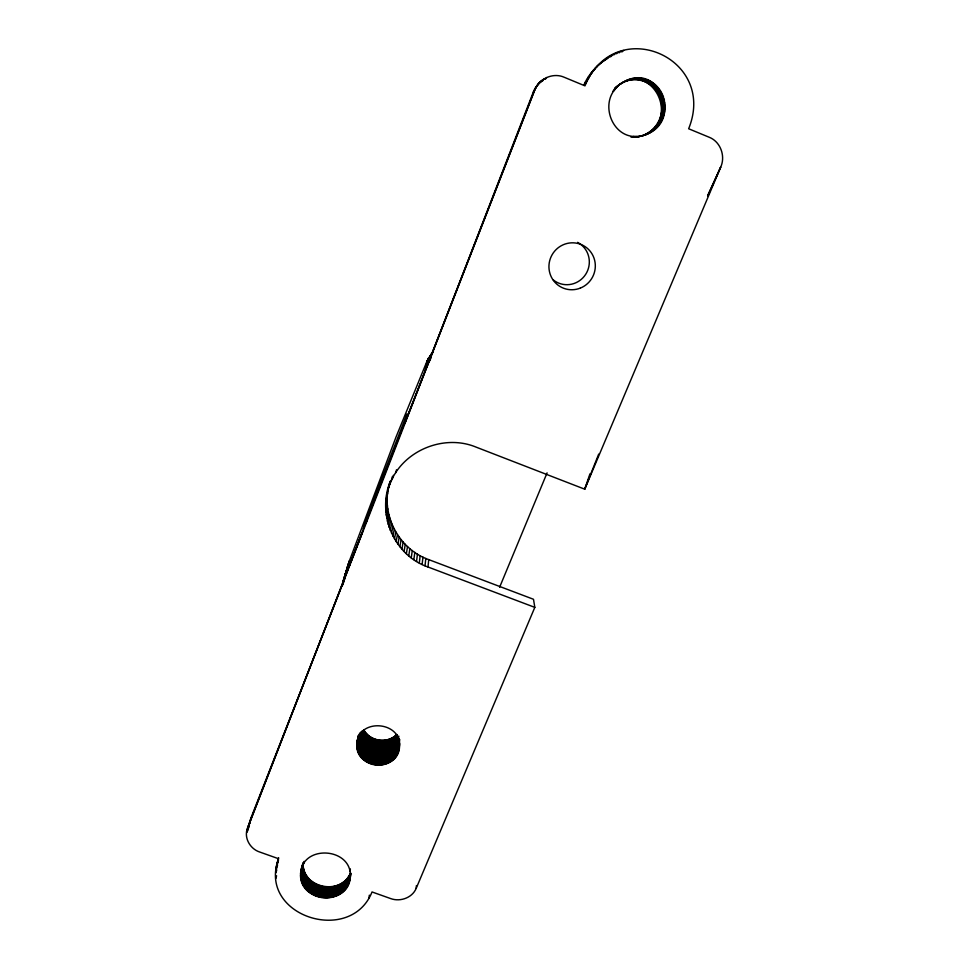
<?xml version="1.0" encoding="UTF-8"?>
<svg xmlns="http://www.w3.org/2000/svg" width="969" height="969" viewBox="0 0 969 969"><rect width="100%" height="100%" fill="white"/><g stroke="black" fill="none" stroke-linecap="round" stroke-linejoin="round"><path stroke-width="1.45" d="M639.092 136.593C685.216 124.165 651.374 54.627 614.516 88.651C658.29 48.656 691.406 130.754 635.07 137.162L643.537 135.49M388.92 486.995C399.761 451.942 442.663 433.143 476.179 447.157L584.719 489.175L720.682 167.153C725.72 156.239 720.597 141.728 709.211 137.259L688.644 128.756C717.678 57.05 614.685 13.663 584.973 85.853L564.043 77.193C552.693 72.215 538.643 78.961 534.549 90.456L404.594 423.623L406.968 414.042L366.367 518.488L362.406 532.09L247.543 828.132C243.594 837.761 250.172 849.001 259.728 852.03L278.587 858.74C257.136 915.838 350.512 945.914 372.035 891.952L390.592 898.554C400.064 902.103 412.249 897.936 416.21 888.307L534.815 607.369L533.495 599.278L428.722 559.61C397.835 548.902 379.23 512.08 390.398 481.06C376.566 513.97 393.911 555.37 428.007 566.998L534.815 607.369M300.584 873.578C298.464 902.951 348.452 906.79 350.306 877.187C352.68 847.609 302.207 843.745 300.584 873.578L303.14 862.773C301.359 887.628 340.349 896.155 350.148 873.759L348.331 884.709M356.871 743.768C354.557 769.531 398.065 772.838 399.519 746.942C402.014 721.021 358.155 717.678 356.871 743.768L358.506 735.253M416.21 888.307L416.404 885.557M249.857 823.178L250.959 817.957L342.323 584.707L349.385 560.906L395.982 437.128L427.22 360.65L433.422 351.699M431.181 357.694L431.484 353.709L429.4 361.51M428.007 566.998L428.722 559.61M425.04 565.811L425.803 558.447M429.206 361.425L429.8 355.889L427.365 365.422L404.594 423.623M422.133 564.455L422.956 557.114M398.162 752.634L399.676 739.698M398.816 750.781L399.652 743.611M396.842 755.299L398.719 739.42M397.326 754.415L399.022 740.001M397.774 753.543L399.458 739.153M395.727 756.946L398.162 736.682M396.309 756.123L398.828 736.186M419.298 562.989L420.171 555.673M395.11 757.71L397.738 735.968M393.765 759.187L396.805 734.49C387.576 743.962 369.843 741.479 363.714 729.73L359.196 754.233M394.444 758.461L397.278 735.253M393.026 759.866L396.091 735.144M391.44 761.137L394.577 736.367M392.227 760.532L395.328 735.786M390.592 761.719L393.765 736.924M416.537 561.378L417.457 554.098M343.268 583.362L345.4 576.325L342.142 586.148L342.323 584.707M389.732 762.264L392.942 737.445M388.835 762.736L392.094 737.906M368.971 897.936L369.346 895.15M386.97 763.62L390.301 738.753M387.903 763.209L391.197 738.366M386.013 763.996L389.381 739.117M413.848 559.622L414.829 552.378M385.032 764.311L388.448 739.42M384.027 764.589L387.479 739.686M383.021 764.832L386.51 739.916M425.343 369.637L427.22 360.65L425.948 368.196L428.395 358.203L427.365 365.422L533.325 92.031L537.94 84.485M381.992 765.001L385.529 740.086M380.974 765.135L384.56 740.207M411.256 557.756L412.285 550.537M347.096 570.693L347.423 568.476M379.909 765.231L383.542 740.304M378.867 765.28L382.537 740.352M377.825 765.268L381.544 740.34M376.784 765.207L380.538 740.28M408.773 555.77L409.851 548.587M375.754 765.122L379.557 740.195M374.7 764.965L378.552 740.037M406.386 553.674L407.501 546.528M373.695 764.771L377.583 739.856M372.653 764.541L376.59 739.638M371.66 764.238L375.645 739.347M370.667 763.899L374.688 739.02M349.809 880.482L350.923 873.675M404.085 551.434L405.26 544.324M369.71 763.524L373.768 738.657M347.835 885.714L349.652 874.741M368.753 763.124L372.859 738.269M349.179 882.626L350.766 873.069M346.648 887.628L348.477 876.642M347.265 886.696L349.094 875.71M349.942 871.615L350.39 868.927M367.82 762.639L371.963 737.809M345.279 889.445L347.144 878.435M366.936 762.131L371.115 737.324M345.981 888.561L347.835 877.551M343.692 891.129L345.582 880.082M401.929 549.12L403.14 542.059M366.04 761.586L370.267 736.791M344.516 890.317L346.393 879.283M341.96 892.655L343.874 881.596M342.844 891.904L344.734 880.857M365.216 761.004L369.468 736.234M341.04 893.357L342.953 882.274M364.392 760.374L368.68 735.641M339.065 894.617L341.015 883.534M362.842 759.03L367.203 734.332M340.058 894.012L341.996 882.929M363.593 759.72L367.917 734.999M362.14 758.279L366.536 733.618M399.858 546.698L401.118 539.685M338.024 895.174L339.998 884.079M361.485 757.54L365.907 732.903M336.958 895.707L338.944 884.6M360.843 756.753L365.289 732.152M335.868 896.168L337.878 885.06M333.602 896.967L335.649 885.848M359.705 755.081L364.199 730.541M334.741 896.591L336.764 885.484M360.25 755.941L364.719 731.365M332.44 897.27L334.499 886.138M397.92 544.178L399.204 537.201M331.265 897.548L333.336 886.417M358.336 752.441L362.358 730.88M358.748 753.337L362.745 731.752M357.658 750.575L361.158 731.934M330.066 897.754L332.161 886.623M357.973 751.496L361.74 731.401M328.879 897.912L330.986 886.78M357.186 748.649L360.165 732.939M357.404 749.631L360.65 732.455M327.655 898.021L329.787 886.889M356.822 745.718L358.736 735.762M356.992 747.693L359.547 733.436M396.127 541.562L397.447 534.634M430.224 360.238L431.484 353.709M326.456 898.057L328.6 886.914M356.955 742.799L358.312 735.713M325.245 898.045L327.413 886.914M394.456 538.873L395.8 531.993M324.009 897.997L326.19 886.865M322.798 897.875L325.003 886.744M428.165 364.09L429.8 355.889M321.599 897.718L323.828 886.587M320.4 897.488L322.641 886.356M319.213 897.209L321.478 886.078M392.917 536.111L394.298 529.28M426.626 366.791L428.395 358.203M318.038 896.882L320.327 885.763M316.875 896.495L319.176 885.375M315.749 896.071L318.062 884.963M391.524 533.265L392.929 526.482M314.646 895.586L316.984 884.491M313.556 895.065L315.906 883.97M312.502 894.508L314.877 883.413M390.265 530.358L391.694 523.635M311.485 893.878L313.871 882.795M310.492 893.212L312.89 882.141M308.614 891.734L311.049 880.688M309.523 892.485L311.945 881.427M389.163 527.402L390.616 520.728M307.73 890.959L310.177 879.925M306.894 890.123L309.353 879.101M388.206 524.386L389.683 517.773M306.107 889.276L308.578 878.253M304.678 887.434L307.173 876.436M305.368 888.367L307.839 877.369M304.036 886.49L306.531 875.504M387.382 521.334L388.884 514.769M302.897 884.479L305.417 873.529M303.418 885.496L305.938 874.535M302.389 883.449L304.92 872.512M386.74 518.233L388.242 511.729M301.601 881.342L304.133 870.428M301.965 882.396L304.496 871.47M300.802 878.059L303.358 867.194M386.231 515.12L387.757 508.677M300.996 879.149L303.551 868.272M301.262 880.252L303.806 869.363M300.584 875.831L303.624 862.349M395.8 472.654L396.478 469.82M300.644 876.933L303.212 866.092M303.551 864.033L304.181 861.368M342.142 586.148L348.356 564.128L342.965 581.884M385.892 511.983L387.418 505.588M300.826 871.361L302.425 864.627M385.723 508.81L387.261 502.475M385.71 505.648L387.237 499.374M392.639 478.189L393.329 475.307M385.844 502.511L387.37 496.285M391.234 481.06L392.312 476.687M386.147 499.35L387.673 493.185M389.998 483.991L390.725 481.048M386.595 496.213L389.502 484.052M275.862 878.495L276.589 875.782M276.008 872.681L276.746 869.98M275.899 869.568L278.478 860.169M275.693 871.785L277.546 865.051M276.613 865.147L278.624 857.662M276.201 867.352L278.406 859.309M347.956 569.457L342.614 583.29L348.356 564.128M342.76 583.253L349.385 560.906L343.377 580.479L362.406 532.09L351.166 561.148M342.614 583.29L347.58 567.374M246.865 832.141L249.433 824.462M247.265 831.753L249.408 825.334M246.598 831.62L250.959 817.957M246.925 831.245L249.929 822.293M589.964 473.841L584.719 489.175L598.697 454.098M349.034 566.683L350.1 563.922M363.423 528.565L405.212 421.14M247.543 828.132L534.549 90.456L533.325 92.031M499.616 587.25L547.085 472.872M707.661 195.811L720.682 167.153L707.624 195.883M608.108 58.104C597.473 64.196 589.019 73.789 583.944 84.909L586.075 83.201M617.192 87.016C598.987 103.744 612.59 139.148 638.099 136.399M536.656 86.168L539.418 82.753M535.348 87.997L538.643 83.613M534.767 88.978L536.014 87.355M538.098 84.473L540.193 81.941M534.258 89.996L535.494 88.385M538.873 83.661L541.053 81.166M533.762 91.013L534.997 89.414M539.709 82.91L541.925 80.439M540.569 82.183L542.822 79.761M541.441 81.529L543.742 79.131M545.281 79.313L546.722 77.508M596.916 66.498L603.602 60.708M594.93 68.52L597.267 66.522M603.408 61.132L605.904 58.988M605.71 59.557L608.241 57.389M608.968 57.377L610.688 55.911M593.052 70.616L595.354 68.642M591.247 72.808L593.525 70.882M610.555 56.796L613.171 54.579M589.576 75.085L591.817 73.196M613.958 54.845L615.739 53.356M588.001 77.435L590.206 75.594M616.538 53.755L618.355 52.253M586.536 79.87L588.716 78.077M619.143 52.81L620.984 51.284M621.819 51.987L623.685 50.449M585.191 82.341L587.359 80.597M617.604 85.817L621.492 83.286M622.304 82.825L626.41 80.488M619.906 84.218L623.879 81.771M616.538 86.701L619.252 85.042M624.835 81.687L627.706 79.93M615.485 87.646L618.186 85.999M626.144 81.226L629.038 79.458M627.44 80.839L630.359 79.058M614.443 89.136L616.223 88.07M628.784 80.488L631.727 78.707M613.534 90.25L615.303 89.196M630.129 80.221L633.096 78.428M631.473 80.027L634.465 78.235M542.361 80.899L543.318 80.33M612.699 91.389L614.455 90.347M632.842 79.894L635.858 78.101M634.198 79.846L637.239 78.053M635.567 79.833L638.632 78.041M636.936 79.93L640.024 78.138M638.28 80.088L641.405 78.295M639.637 80.294L642.774 78.513M640.945 80.597L644.106 78.816M642.253 80.96L645.439 79.179M643.549 81.372L646.759 79.603M644.809 81.868L648.031 80.112M646.069 82.413L649.315 80.669M647.268 83.043L650.538 81.311M648.455 83.709L651.749 81.99M649.618 84.448L652.924 82.728M650.696 85.248L654.027 83.552M651.762 86.096L655.117 84.412M652.803 87.004L656.17 85.333M653.76 87.973L657.152 86.326M654.693 88.966L658.096 87.343M655.577 90.032L658.993 88.421M656.388 91.134L659.828 89.536M657.164 92.273L660.604 90.711M657.866 93.472L661.33 91.922M658.545 94.683L662.009 93.157M659.126 95.931L662.614 94.429M659.671 97.227L663.159 95.749M660.143 98.523L663.632 97.07M660.543 99.868L664.044 98.438M660.894 101.224L664.407 99.819M661.173 102.581L664.686 101.2M661.391 103.974L664.904 102.617M661.536 105.367L665.049 104.034M661.609 106.772L665.122 105.464M661.621 108.177L665.146 106.893M661.597 109.582L665.109 108.334M661.464 110.999L664.976 109.776M661.27 112.392L664.782 111.193M661.015 113.785L664.516 112.61M660.713 115.154L664.213 114.003M660.349 116.522L663.838 115.396M659.889 117.855L663.377 116.752M659.404 119.175L662.869 118.085M658.823 120.471L662.275 119.417M658.205 121.731L661.657 120.701M657.515 122.966L660.955 121.949M656.764 124.165L660.18 123.184M655.977 125.316L659.392 124.347M655.141 126.43L658.532 125.485M654.245 127.533L657.624 126.6M653.288 128.55L656.643 127.629M652.294 129.519L655.625 128.623M651.265 130.464L654.584 129.592M650.199 131.336L653.494 130.476M649.073 132.159L652.355 131.312M631.001 137.138L633.956 136.375M647.934 132.935L651.192 132.099M632.369 137.21L635.361 136.447M646.735 133.649L649.981 132.826M645.524 134.291L648.745 133.48M633.726 137.223L636.73 136.459M644.288 134.897L647.486 134.097M636.415 137.041L640.836 136.084M641.732 135.866L646.178 134.618M366.367 518.488L367.227 520.801M577.597 242.359A22.493 22.045 -64.4 0 1 585.651 274.384A22.493 22.045 -64.4 0 1 553.263 279.92M580.31 288.108A23.571 23.099 -63 0 0 586.839 247.894A23.571 23.099 -63 0 0 549.241 262.841A23.571 23.099 -63 0 0 580.31 288.108"/></g></svg>
